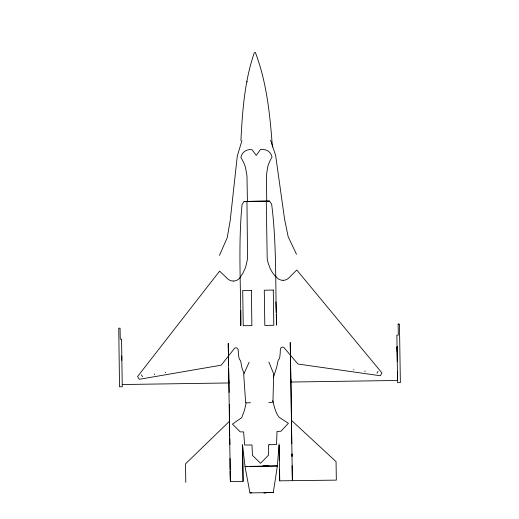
<?xml version="1.0" encoding="UTF-8"?>
<svg xmlns="http://www.w3.org/2000/svg" width="519" height="519" viewBox="0 0 519 519"><rect width="100%" height="100%" fill="white"/><g stroke="black" fill="none" stroke-linecap="round" stroke-linejoin="round"><path stroke-width="0.78" d="M246.953 201.495L247.55 258.767L245.649 267.214L242.957 273.078L240.219 277.191L240.706 276.64M266.279 201.21L267.194 258.475L268.051 262.737L270.308 268.848L272.462 272.637L275.66 276.666L275.265 276.134M240.913 140.552C242.412 110.897 244.618 80.588 254.44 52.367M272.916 402.472L273.695 373.894L268.887 362.054M279.112 445.393L277.315 465.9L244.994 466.471L249.957 492.894L273.273 492.55L277.386 465.991L276.912 465.848M246.207 402.718L244.514 410.133L241.77 417.639L232.441 424.107L240.213 431.866L243.625 431.899L244.624 445.004L251.975 445.004L252.468 455.39L260.551 463.285L268.505 455.15L268.641 444.757L269.16 444.744M273.305 377.709L276.685 367.264L278.165 360.277L279.507 358.545A42.655 41.942 -87.2 0 0 280.273 351L280.461 348.625L281.408 347.503A2.511 2.472 -87.2 0 1 283.796 347.38L297.964 364.04L380.336 375.75L381.945 372.927L296.764 270.003L288.48 278.262A8.46 8.414 87.8 0 1 284.289 280.208L283.147 280.305M241.945 140.591L237.28 156.083L230.267 220.03L227.231 237.683L219.453 255.413M249.114 362.268L243.709 374.335L245.649 402.874M353.724 369.93L353.939 369.554M364.805 371.513L365.155 370.903M376.989 373.245L378.046 371.39M276.368 314.728L276.562 325.154C275.271 284.827 276.75 244.248 271.645 204.142L269.549 201.093L256.931 201.229L244.047 201.469L242.042 204.577C238.15 244.819 240.861 285.333 240.79 325.679L240.758 310.446M240.505 277.062L238.759 279.014A8.369 8.291 -80.5 0 1 233.44 281.038M277.386 465.991L249.328 466.555M249.957 492.894L251.721 492.791M269.549 201.093L244.047 201.469M246.59 402.874L250.476 402.692M269.257 444.744L276.543 444.536L277.029 431.399L280.876 431.263L288.402 423.283L279.079 417.257C275.492 412.715 274.136 406.241 272.806 400.616M228.892 380.596L228.918 382.957L122.212 384.534L121.569 339.173L120.239 339.192L120.077 328.183L118.747 328.203L119.532 386.791L122.289 386.713L122.257 384.352M291.457 421.675L291.457 420.351L336.059 461.638L336.331 480.127L292.379 480.652L290.225 342.456L290.906 382.042L397.619 380.466L397.431 371.682M230.099 466.626L230.391 481.567L243.067 481.385L242.652 445.931M279.053 443.894L279.696 480.841L292.379 480.652L292.119 465.699M263.976 493.05L265.741 493.024M263.133 465.893L268.206 465.835M263.152 465.984L268.239 465.932M266.416 492.512L273.273 492.55M246.921 466.451L245.039 466.373L242.431 444.439L243.067 481.385M268.855 402.426L271.956 402.497M233.414 281.038L232.285 280.974A8.46 8.343 90 0 1 228.068 279.157L219.582 271.139L137.58 376.535L139.313 379.305L221.23 365.175L234.718 348.106A2.511 2.433 86.5 0 1 237.073 348.158L238.046 349.255L238.299 351.623A42.655 41.377 86.5 0 0 239.285 359.135L240.654 360.828L241.899 367.776L244.001 373.485M246.914 81.73L247.492 81.931M275.433 276.004L277.717 278.437A8.369 8.349 70.4 0 0 283.121 280.305M165.464 372.337L165.697 372.707M154.299 374.017L154.668 374.614M141.415 374.88L142.55 376.703M296.498 254.271L288.188 236.787L284.581 219.232L275.654 155.512L270.587 140.169M255.316 52.354C266.844 82.469 269.997 115.101 272.423 147.039M275.861 301.915L276.322 312.328M291.457 420.351L291.542 424.017M230.202 471.278L230.391 481.567M397.158 351.863L397.1 346.796L397.126 348.236M228.613 365.681L228.237 343.37L230.177 469.721M228.671 368.821L228.918 382.957M185.789 482.352L185.517 463.856L229.469 421.266L229.658 435.96M291.568 421.636L291.607 423.991M292.067 456.233L292.035 453.872L292.041 456.24M290.984 382.01L291.769 443.693M279.274 445.393L279.475 460.334M266.734 201.145L266.383 175.623L267.622 167.241A36.246 35.11 -88.2 0 1 270.743 159.352L272.047 157.049L271.431 155.226A8.92 8.563 60.2 0 0 269.562 152.32C267.24 149.868 263.62 148.972 260.356 149.641L256.269 155.415L252.039 149.764C248.828 149.161 245.351 150.225 243.197 152.709A8.92 8.408 -66.9 0 0 241.426 155.668L240.874 157.51L242.217 159.774A36.246 34.481 87.1 0 1 245.519 167.566L246.979 175.909L247.407 201.43M228.996 382.925L229.139 392.435M229.314 404.32L229.567 421.759M229.69 438.321L229.781 444.608L229.696 438.172M230.014 458.517L230.131 466.613M230.209 470.999L230.339 479.822M397.1 346.796L397.275 361.561M290.88 379.681L290.906 382.042M229.554 427.708L229.664 435.759M121.757 355.924L121.816 360.329M279.592 469.734L279.696 480.841M398.138 324.083L398.307 335.086L396.873 335.144L397.593 382.685L400.357 382.607L399.468 324.064L398.138 324.083M273.266 290.037L264.275 290.231L264.813 325.445L273.798 325.251L273.266 290.037M251.365 290.419L242.71 290.484L243.242 325.705L251.89 325.64L251.365 290.419"/></g></svg>
